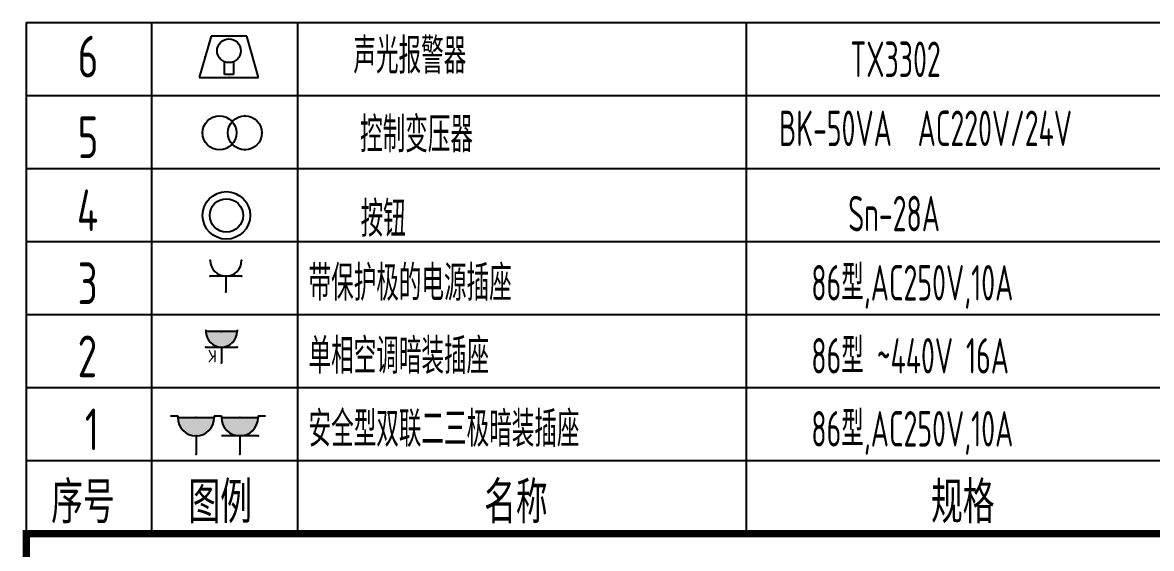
# Model space of a CAD drawing. Extents: x 6250600 to 6678662, y -692028 to -290561.
# Drawn here: x 6372085 to 6382904, y -413765 to -408724 of the extents above; entities that cross this region are included whole.
import ezdxf
from ezdxf.enums import TextEntityAlignment as Align

# ---------------------------------------------------------------- set-up
doc = ezdxf.new("R2010")
doc.units = 0
doc.header["$LTSCALE"] = 1000
doc.header["$MEASUREMENT"] = 0
doc.layers.get('0').update_dxf_attribs({"linetype": 'CONTINUOUS'})
for name, color, linetype in [('EQUIP-插座', 3, 'CONTINUOUS'), ('EQUIP-照明', 3, 'CONTINUOUS'), ('TEL_TAB', 7, 'CONTINUOUS'), ('TEL_TEXT', 7, 'CONTINUOUS')]:
    doc.layers.add(name, color=color, linetype=linetype)
doc.styles.add('_TCH_LABEL', font='COMPLEX', dxfattribs={"bigfont": 'GBCBIG'})
doc.styles.add('_TEL_DIM', font='sceie.shx', dxfattribs={"width": 0.8, "height": 3.5, "bigfont": 'sceic.shx'})
doc.styles.add('SCEI', font='sceie.shx', dxfattribs={"width": 0.8, "height": 400, "bigfont": 'sceic.shx'})
doc.styles.add('sceic', font='sceie.shx', dxfattribs={"width": 0.8, "bigfont": 'sceic.shx'})
doc.styles.get("Standard").update_dxf_attribs({"font": 'GBENOR', "bigfont": 'GBCBIG'})

# ---------------------------------------------------------------- blocks, each defined once
blk = doc.blocks.new('$equip$00001245')
for p, q in [((-0.7, 1.05), (-0.5, 1.05)), ((-0.5, 1.05), (-0.5, 1)), ((-0.5, 1), (0.5, 1)), ((0.499, 1.05), (0.699, 1.05)), ((0.5, 1.05), (0.5, 1)), ((0.699, 1.05), (0.699, 1)), ((0.699, 1), (1.699, 1)), ((1.699, 1.05), (1.899, 1.05)), ((1.699, 1.05), (1.699, 1)), ((0, 0.5), (0, 0)), ((1.699, 0.5), (0.699, 0.5)), ((1.199, 0.5), (1.199, 0))]:
    blk.add_line(p, q)
for centre in [(0, 1), (1.199, 1)]:
    blk.add_arc(centre, 0.5, 180, 0)
for points in [[(0.433, 0.75), (-0.433, 0.75), (0.5, 1), (-0.5, 1)], [(1.633, 0.75), (0.766, 0.75), (1.699, 1), (0.699, 1)], [(0.25, 0.567), (-0.25, 0.567), (0.433, 0.75), (-0.433, 0.75)], [(1.45, 0.567), (0.95, 0.567), (1.633, 0.75), (0.766, 0.75)], [(0, 0.5), (0, 0.5), (0.25, 0.567), (-0.25, 0.567)], [(1.199, 0.5), (1.199, 0.5), (1.45, 0.567), (0.95, 0.567)]]:
    blk.add_solid(points)
at = {"layer": 'EQUIP-照明'}
for p in [(0, 1), (1.199, 1), (0, 0.5), (1.699, 0.5), (0, 0), (1.199, 0)]:
    blk.add_point(p, dxfattribs=at)
at = {"layer": 'EQUIP-照明', "style": '_TCH_LABEL', "flags": 9}
blk.add_attdef('A', (0, 0), '', height=0.00002, dxfattribs=at)
blk = doc.blocks.new('$equip$00001267')
for p, q in [((0.5, 0.5), (-0.5, 0.5)), ((0, 0.5), (0, 0))]:
    blk.add_line(p, q)
blk.add_arc((0, 1), 0.5, 180, 0)
for p in [(-0.5, 1), (0.5, 1), (-0.5, 0.5), (0.5, 0.5), (0, 0)]:
    blk.add_point(p)
at = {"flags": 9}
blk.add_attdef('A', (0, 0), '', height=0.00002, dxfattribs=at)
blk = doc.blocks.new('$equip$00001765')
for p, q in [((0, 0.55), (0, 1.05)), ((0.5, 0.55), (-0.5, 0.55)), ((-0.5, 0.05), (0.5, 0.05)), ((-0.5, 0), (-0.5, 0.05)), ((0.5, 0), (0.5, 0.05))]:
    blk.add_line(p, q)
blk.add_arc((0, 0.05), 0.5, 0, 180)
for p in [(0, 1.05), (-0.5, 0.55), (0.5, 0.55), (0, 0.05)]:
    blk.add_point(p)
for points in [[(0.25, 0.483), (-0.25, 0.483), (0.433, 0.3), (-0.433, 0.3)], [(0, 0.55), (0, 0.55), (0.25, 0.483), (-0.25, 0.483)], [(0.433, 0.3), (-0.433, 0.3), (0.5, 0.05), (-0.5, 0.05)]]:
    blk.add_solid(points)
at = {"color": 7, "style": '_TEL_DIM'}
blk.add_attdef('$TEXT$', text='', height=0.4, dxfattribs=at).set_placement((0.295, 0.837), align=Align.MIDDLE_CENTER)
at = {"color": 7, "style": '_TEL_DIM', "flags": 1}
blk.add_attdef('A', text='', height=0.00002, dxfattribs=at).set_placement((0, 0), align=Align.MIDDLE_CENTER)
blk = doc.blocks.new('$equip$00001231')
for radius in [0.5, 0.35]:
    blk.add_circle((0, 0), radius)
at = {"layer": 'EQUIP-照明', "flags": 9}
blk.add_attdef('A', (0, 0), '', height=0.00002, dxfattribs=at)
blk = doc.blocks.new('$equip$00001357')
for centre in [(0, -0.5), (0, -1.25)]:
    blk.add_circle(centre, 0.5)
for p in [(0, 0), (-0.5, -1.25), (0.5, -1.25), (0, -1.75)]:
    blk.add_point(p)
at = {"flags": 9}
blk.add_attdef('A', (0, 0), '', height=0.00002, dxfattribs=at)
blk = doc.blocks.new('$equip$00001944')
for p, q in [((-0.3, 0.35), (-0.5, -0.35)), ((0.3, 0.35), (-0.3, 0.35)), ((0.5, -0.35), (0.3, 0.35)), ((-0.073, -0.298), (-0.073, -0.084)), ((0.077, -0.084), (0.077, -0.298)), ((-0.5, -0.35), (0.5, -0.35)), ((0.077, -0.298), (-0.073, -0.298))]:
    blk.add_line(p, q)
blk.add_circle((0.002, 0.102), 0.2)
for p in [(0, 0.35), (-0.4, 0), (0.4, 0), (0, -0.35)]:
    blk.add_point(p)
at = {"layer": 'TEL_TEXT', "style": '_TEL_DIM', "flags": 1}
blk.add_attdef('A', text='', height=0.00002, dxfattribs=at).set_placement((0, 0), align=Align.MIDDLE_CENTER)

msp = doc.modelspace()

# ---------------------------------------------------------------- linework, layer by layer
msp.add_lwpolyline([(6390119.6, -413623.5, 70, 70, 0), (6372119.6, -413623.5, 70, 70, 0), (6372119.6, -419623.5, 0, 0, 0)], format="xyseb")
at = {"const_width": 70}
msp.add_lwpolyline([(6372119.6, -413623.5), (6372119.6, -419623.5)], dxfattribs=at)
at = {"layer": 'TEL_TAB'}
for p, q in [((6372119.6, -408723.5), (6372119.6, -413623.5)), ((6372119.6, -408723.5), (6390119.6, -408723.5)), ((6379019.6, -408723.5), (6379019.6, -413623.5)), ((6372119.6, -409423.5), (6390119.6, -409423.5)), ((6372119.6, -410123.5), (6390119.6, -410123.5)), ((6372119.6, -410823.5), (6390119.6, -410823.5)), ((6372119.6, -411523.5), (6390119.6, -411523.5)), ((6372119.6, -412223.5), (6390119.6, -412223.5)), ((6372119.6, -412923.5), (6390119.6, -412923.5))]:
    msp.add_line(p, q, dxfattribs=at)
for points in [[(6373319.6, -408723.5), (6373319.6, -413623.5)], [(6374719.6, -408723.5), (6374719.6, -413623.5)]]:
    msp.add_lwpolyline(points, dxfattribs=at)

# ---------------------------------------------------------------- block references
at = {"layer": 'EQUIP-插座', "xscale": 300, "yscale": 300, "zscale": 300}
msp.add_blockref('$equip$00001267', (6374033.8, -411304.5), dxfattribs=at)
at = {"layer": 'EQUIP-插座', "color": 1, "xscale": 300, "yscale": 300, "zscale": 300, "rotation": 180}
msp.add_blockref('$equip$00001765', (6373990.9, -411669.6), dxfattribs=at).add_auto_attribs({'$TEXT$': 'K'})
at = {"layer": 'EQUIP-插座', "color": 1, "xscale": 350, "yscale": 350, "zscale": 350}
msp.add_blockref('$equip$00001245', (6373746.8, -412860.7), dxfattribs=at)
at = {"layer": 'TEL_TAB', "color": 0}
for name, p, xscale, yscale, zscale in [('$equip$00001944', (6374061.7, -409052, 0), 570, 570, 570), ('$equip$00001231', (6374037.7, -410572.2, 0), 455.9999908800237, 455.9999908800237, 455.9999908800237)]:
    msp.add_blockref(name, p, dxfattribs=dict(at, xscale=xscale, yscale=yscale, zscale=zscale))
at = {"layer": 'TEL_TAB', "color": 0, "xscale": 325.7142819918226, "yscale": 325.7142819918226, "zscale": 325.7142819918226, "rotation": 90}
msp.add_blockref('$equip$00001357', (6373808.7, -409780.7, 0), dxfattribs=at)

# ---------------------------------------------------------------- texts
at = {"layer": 'TEL_TAB', "style": 'SCEI', "width": 0.8}
for s, p in [('6', (6372612.9, -409250.2)), ('5', (6372612.9, -410023.5)), ('4', (6372605.3, -410723.5)), ('3', (6372612.9, -411423.5)), ('2', (6372612.9, -412123.5)), ('1', (6372681.5, -412823.5)), ('序号', (6372358.9, -413523.5)), ('图例', (6373674.7, -413523.5)), ('名称', (6376508.9, -413523.5)), ('规格', (6380791.6, -413523.5))]:
    msp.add_text(s, height=400, dxfattribs=at).set_placement(p)
at = {"layer": 'TEL_TAB', "color": 0, "linetype": 'ByBlock', "style": 'sceic', "width": 0.67}
for s, p in [('声光报警器', (6375255.2, -409212.3)), ('TX3302', (6380018.1, -409245.4)), ('控制变压器', (6375319.2, -409968.1)), (' BK-50VA  AC220V/24V ', (6379211.3, -409907.5)), ('按钮', (6375324.7, -410776.7)), ('Sn-28A', (6379998, -410725.1)), ('带保护极的电源插座', (6374825.4, -411390.9)), ('86型,AC250V,10A', (6379644, -411388.4)), ('单相空调暗装插座', (6374825.4, -412090.9)), ('86型 ~440V 16A', (6379644, -412088.4)), ('安全型双联二三极暗装插座', (6374825.4, -412790.9)), ('86型,AC250V,10A', (6379644, -412788.4))]:
    msp.add_text(s, height=340, dxfattribs=at).set_placement(p)

doc.saveas('drawing.dxf')
